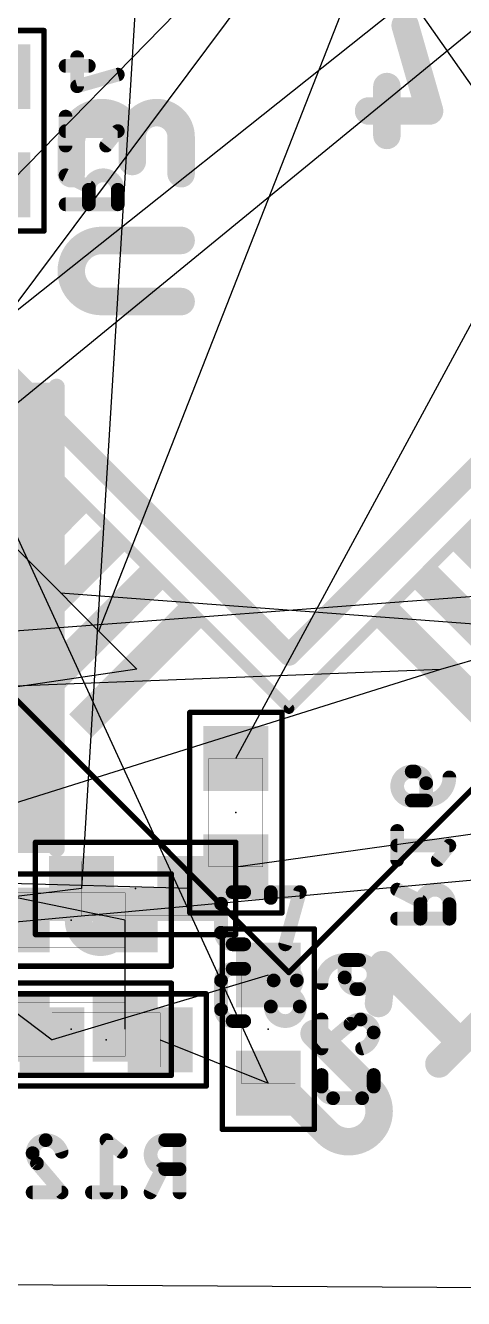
# Model space of a CAD drawing. Extents: x -4.1 to 63.7, y 0.3 to 51.7.
# Drawn here: x 16.65 to 20.71, y 0.31 to 12.07 of the extents above; entities that cross this region are included whole.
import ezdxf

# ---------------------------------------------------------------- set-up
doc = ezdxf.new("R2010")
doc.units = 0
for name, color, linetype in [('1', 12, 'CONTINUOUS'), ('16', 132, 'CONTINUOUS'), ('19', 6, 'CONTINUOUS'), ('20', 141, 'CONTINUOUS'), ('21', 253, 'CONTINUOUS'), ('22', 253, 'CONTINUOUS'), ('23', 53, 'CONTINUOUS'), ('24', 53, 'CONTINUOUS'), ('25', 253, 'CONTINUOUS'), ('26', 253, 'CONTINUOUS'), ('39', 12, 'CONTINUOUS'), ('40', 132, 'CONTINUOUS'), ('51', 253, 'CONTINUOUS'), ('52', 253, 'CONTINUOUS')]:
    doc.layers.add(name, color=color, linetype=linetype)

# ---------------------------------------------------------------- blocks, each defined once
blk = doc.blocks.new('RECT')
blk.add_solid([(-0.5, -0.5), (0.5, -0.5), (-0.5, 0.5), (0.5, 0.5)])

msp = doc.modelspace()

# ---------------------------------------------------------------- linework, layer by layer
at = {"layer": '19'}
for p, q in [((18.7, 29.2), (17.173, 4.1)), ((16.205, 9.013), (31, 28.8)), ((14.935, 9.013), (25.4, 19.7)), ((18.6, 5.3), (26.4, 19.7)), ((23.575, 7.53), (15.105, 19.613)), ((17.3316, 6.4779), (21.9109, 18.1282)), ((10.031, 3.227), (25.8, 16.1332)), ((12.4796, 6.185), (24.3857, 15.6533)), ((18.9, 2.3), (15.15, 10.45)), ((15.2103, 8.5992), (17.6852, 6.1243)), ((20.4967, 6.1243), (27.0144, 8.0275)), ((5.519, 5.642), (21.2038, 6.8314)), ((16.9781, 6.8314), (29.03, 5.93)), ((7.35, 2), (20.4967, 6.1243)), ((8.059, 5.642), (20.4967, 6.1243)), ((17.6852, 6.1243), (8.15, 4.73)), ((17.577, 3.808), (8.15, 5.73)), ((18.6, 4.3), (23.575, 4.99)), ((29.03, 4.93), (12.0058, 3.3729)), ((14.935, 4.187), (16.9, 2.7)), ((18.173, 4.1), (14.935, 4.187)), ((17.173, 4.1), (10.031, 3.227)), ((17.577, 2.799), (17.577, 3.808)), ((18.9, 3.3), (16.9, 2.7)), ((17.9, 2.7), (18.9, 2.3))]:
    msp.add_line(p, q, dxfattribs=at)
at = {"layer": '20'}
msp.add_line((4.6, 0.5109), (37.7, 0.3109), dxfattribs=at)
at = {"layer": '21', "const_width": 0.2}
for points in [[(19.0909, 6.2573), (12.5148, 12.8333)], [(25.667, 12.8333), (19.0909, 6.2573)]]:
    msp.add_lwpolyline(points, dxfattribs=at)
at = {"layer": '21', "const_width": 0.1}
for points in [[(19.0556, 6.2926, 1), (19.1263, 6.2219)], [(19.0556, 6.2219, 1), (19.1263, 6.2926)]]:
    msp.add_lwpolyline(points, format="xyb", dxfattribs=at)
at = {"layer": '22', "const_width": 0.1524}
msp.add_lwpolyline([(16.9416, 8.7336), (16.9416, 4.4664)], dxfattribs=at)
at = {"layer": '22'}
for points, const_width in [([(16.9797, 8.7336, 1), (16.9035, 8.7336)], 0.0762), ([(16.9035, 4.4664, 1), (16.9797, 4.4664)], 0.0762), ([(17.348, 3.679, 1), (17.348, 3.933, 1), (17.348, 3.679)], 0.4064)]:
    msp.add_lwpolyline(points, format="xyb", dxfattribs=dict(at, const_width=const_width))
at = {"layer": '23'}
for p in [(17.077, 3.808), (17.077, 2.799)]:
    msp.add_point(p, dxfattribs=at)
at = {"layer": '24'}
for p in [(18.6, 4.8), (17.673, 4.1), (18.9, 2.8), (17.4, 2.7)]:
    msp.add_point(p, dxfattribs=at)
at = {"layer": '25'}
for points, const_width in [([(18.5702, 4.0661, 0.4142), (18.4629, 3.9589)], 0.127), ([(18.5702, 4.0979, 1), (18.5702, 4.0344)], 0.0635), ([(18.5702, 4.0344, 1), (18.5702, 4.0978)], 0.0635), ([(18.6774, 4.0344, 1), (18.6774, 4.0979)], 0.0635), ([(18.923, 4.0979, 1), (18.923, 4.0344)], 0.0635), ([(18.9547, 4.0661, 1), (18.8912, 4.0661)], 0.0635), ([(19.2217, 4.0576, 1), (19.1605, 4.0746)], 0.0635), ([(19.1911, 4.0344, 1), (19.1911, 4.0979)], 0.0635), ([(18.4947, 3.9589, 1), (18.4312, 3.9589)], 0.0635), ([(18.8912, 4.0125, 1), (18.9547, 4.0125)], 0.0635), ([(18.4312, 3.9589, 1), (18.4947, 3.9589)], 0.0635), ([(18.4629, 3.6907, 0.4142), (18.5702, 3.5835)], 0.127), ([(18.4947, 3.6907, 1), (18.4312, 3.6907)], 0.0635), ([(18.4312, 3.6907, 1), (18.4947, 3.6907)], 0.0635), ([(18.5702, 3.6153, 1), (18.5702, 3.5518)], 0.0635), ([(18.5702, 3.5518, 1), (18.5702, 3.6153)], 0.0635), ([(18.6774, 3.5518, 1), (18.6774, 3.6153)], 0.0635), ([(19.0264, 3.592, 1), (19.0876, 3.575)], 0.0635), ([(18.5702, 3.3571, 0.4142), (18.4629, 3.2499)], 0.127), ([(18.5702, 3.3889, 1), (18.5702, 3.3253)], 0.0635), ([(18.5702, 3.3254, 1), (18.5702, 3.3888)], 0.0635), ([(18.6774, 3.3253, 1), (18.6774, 3.3889)], 0.0635), ([(19.1643, 3.2499, 1), (18.9498, 3.2499)], 0.127), ([(20.004, 3.441, 1), (19.9142, 3.3512)], 0.127), ([(20.0222, 3.3891, 1), (19.896, 3.4031)], 0.127), ([(18.4947, 3.2499, 1), (18.4312, 3.2499)], 0.0635), ([(18.9498, 3.2499, 1), (19.1643, 3.2499)], 0.127), ([(18.9815, 3.2499, 1), (18.918, 3.2499)], 0.0635), ([(19.196, 3.2499, 1), (19.1325, 3.2499)], 0.0635), ([(18.4312, 3.2499, 1), (18.4947, 3.2499)], 0.0635), ([(19.1911, 3.0086, 1), (18.923, 3.0086)], 0.127), ([(18.918, 3.2499, 1), (18.9815, 3.2499)], 0.0635), ([(19.1325, 3.2499, 1), (19.196, 3.2499)], 0.0635), ([(18.923, 3.0086, 1), (19.1911, 3.0086)], 0.127), ([(18.9547, 3.0086, 1), (18.8912, 3.0086)], 0.0635), ([(19.2228, 3.0086, 1), (19.1593, 3.0086)], 0.0635), ([(19.8561, 3.0439, 1), (19.9823, 3.0299)], 0.127), ([(18.4629, 2.9817, 0.4142), (18.5702, 2.8745)], 0.127), ([(18.4947, 2.9817, 1), (18.4312, 2.9817)], 0.0635), ([(18.4312, 2.9817, 1), (18.4947, 2.9817)], 0.0635), ([(18.8912, 3.0086, 1), (18.9547, 3.0086)], 0.0635), ([(19.1593, 3.0086, 1), (19.2228, 3.0086)], 0.0635), ([(18.5702, 2.9063, 1), (18.5702, 2.8428)], 0.0635), ([(18.5702, 2.8428, 1), (18.5702, 2.9063)], 0.0635), ([(18.6774, 2.8428, 1), (18.6774, 2.9063)], 0.0635), ([(19.3684, 2.8054, 1), (19.2786, 2.7156)], 0.127), ([(20.6326, 2.6328, 1), (20.7224, 2.7226)], 0.127), ([(18.9693, 2.4063, 1), (18.8795, 2.3165)], 0.127), ([(20.433, 2.5231, 1), (20.5228, 2.4332)], 0.127), ([(19.4432, 1.8425, 1), (19.8423, 2.2417)], 0.254), ([(19.8872, 2.2866, 1), (19.7974, 2.1968)], 0.127), ([(19.7974, 2.1968, 1), (19.8872, 2.2866)], 0.127), ([(19.4881, 1.8874, 1), (19.3983, 1.7976)], 0.127), ([(19.3983, 1.7976, 1), (19.4881, 1.8874)], 0.127)]:
    msp.add_lwpolyline(points, format="xyb", dxfattribs=dict(at, const_width=const_width))
for points, const_width in [([(18.5702, 4.0661), (18.6774, 4.0661)], 0.127), ([(18.923, 4.0125), (18.923, 4.0661)], 0.127), ([(18.923, 4.0661), (19.1911, 4.0661)], 0.127), ([(19.1911, 4.0661), (19.057, 3.5835)], 0.127), ([(18.4629, 3.6907), (18.4629, 3.9589)], 0.127), ([(18.6774, 3.5835), (18.5702, 3.5835)], 0.127), ([(18.5702, 3.3571), (18.6774, 3.3571)], 0.127), ([(19.9192, 3.0369), (19.9591, 3.3961)], 0.254), ([(19.9591, 3.3961), (20.6775, 2.6777)], 0.254), ([(18.4629, 2.9817), (18.4629, 3.2499)], 0.127), ([(20.4779, 2.4782), (20.8771, 2.8773)], 0.254), ([(18.6774, 2.8745), (18.5702, 2.8745)], 0.127), ([(19.8423, 2.2417), (19.3235, 2.7605)], 0.254), ([(18.9244, 2.3614), (19.4432, 1.8425)], 0.254)]:
    msp.add_lwpolyline(points, dxfattribs=dict(at, const_width=const_width))
at = {"layer": '26'}
for points, const_width in [([(20.1659, 12.073), (20.3917, 11.2828)], 0.254), ([(17.24, 11.6991), (17.0255, 11.6991)], 0.127), ([(17.1327, 11.5114), (17.1327, 11.7795)], 0.127), ([(17.5081, 11.6186), (17.1327, 11.5114)], 0.127), ([(19.9966, 11.5086), (19.9966, 11.057)], 0.254), ([(20.3917, 11.2828), (19.8272, 11.2828)], 0.254), ([(17.0255, 10.9628), (17.0255, 11.2309)], 0.127), ([(17.078, 10.7033), (17.078, 10.9855)], 0.254), ([(17.5081, 11.0968), (17.0255, 11.0968)], 0.127), ([(17.4009, 10.9628), (17.5081, 11.0968)], 0.127), ([(17.6424, 11.042), (17.6424, 10.8162)], 0.254), ([(18.094, 10.7033), (18.094, 11.042)], 0.254), ([(17.0255, 10.6886), (17.24, 10.5814)], 0.127), ([(17.24, 10.5546), (17.24, 10.4205)], 0.127), ([(17.5081, 10.4205), (17.5081, 10.5546)], 0.127), ([(17.0255, 10.4205), (17.5081, 10.4205)], 0.127), ([(17.3602, 10.0867), (18.094, 10.0867)], 0.254), ([(18.094, 9.5222), (17.3602, 9.5222)], 0.254), ([(20.2528, 5.1795), (20.226, 5.1795)], 0.127), ([(20.36, 4.9114), (20.36, 5.0723)], 0.127), ([(20.226, 4.9114), (20.36, 4.9114)], 0.127), ([(20.0919, 4.3628), (20.0919, 4.6309)], 0.127), ([(20.5745, 4.4968), (20.0919, 4.4968)], 0.127), ([(20.4673, 4.3628), (20.5745, 4.4968)], 0.127), ([(20.0919, 4.0886), (20.3064, 3.9814)], 0.127), ([(20.3064, 3.9545), (20.3064, 3.8205)], 0.127), ([(20.5745, 3.8205), (20.5745, 3.9545)], 0.127), ([(20.0919, 3.8205), (20.5745, 3.8205)], 0.127), ([(19.6064, 3.4384), (19.6064, 3.2775)], 0.127), ([(19.7404, 3.4384), (19.6064, 3.4384)], 0.127), ([(19.7136, 3.1703), (19.7404, 3.1703)], 0.127), ([(19.3919, 2.6217), (19.3919, 2.8898)], 0.127), ([(19.66, 2.8496), (19.3919, 2.6217)], 0.127), ([(19.3919, 2.3761), (19.3919, 2.2688)], 0.127), ([(19.8745, 2.2688), (19.8745, 2.3761)], 0.127), ([(19.4991, 2.1616), (19.7673, 2.1616)], 0.127), ([(17.5372, 1.6673), (17.4032, 1.7745)], 0.127), ([(17.4032, 1.7745), (17.4032, 1.2919)], 0.127), ([(18.0795, 1.7745), (17.9455, 1.7745)], 0.127), ([(18.0795, 1.2919), (18.0795, 1.7745)], 0.127), ([(16.7607, 1.56), (16.9886, 1.2919)], 0.127), ([(17.8114, 1.2919), (17.9186, 1.5064)], 0.127), ([(17.9455, 1.5064), (18.0795, 1.5064)], 0.127), ([(16.9886, 1.2919), (16.7205, 1.2919)], 0.127), ([(17.5372, 1.2919), (17.2691, 1.2919)], 0.127)]:
    msp.add_lwpolyline(points, dxfattribs=dict(at, const_width=const_width))
for points, const_width in [([(20.227, 12.0904, 1), (20.1048, 12.0556)], 0.127), ([(17.0255, 11.7308, 1), (17.0255, 11.6673)], 0.0635), ([(17.1645, 11.7795, 1), (17.101, 11.7795)], 0.0635), ([(17.24, 11.6673, 1), (17.24, 11.7308)], 0.0635), ([(17.5168, 11.5881, 1), (17.4994, 11.6492)], 0.0635), ([(17.124, 11.5419, 1), (17.1415, 11.4809)], 0.0635), ([(17.101, 11.5114, 1), (17.1645, 11.5114)], 0.0635), ([(20.0601, 11.5086, 1), (19.9331, 11.5086)], 0.127), ([(19.8272, 11.3463, 1), (19.8272, 11.2193)], 0.127), ([(20.3917, 11.2193, 1), (20.3917, 11.3463)], 0.127), ([(17.6424, 10.9855, 1), (17.078, 10.9855)], 0.254), ([(17.0572, 11.2309, 1), (16.9938, 11.2309)], 0.0635), ([(18.094, 11.042, 1), (17.6424, 11.042)], 0.254), ([(20.3306, 11.2653, 1), (20.4527, 11.3002)], 0.127), ([(17.1415, 10.9855, 1), (17.0145, 10.9855)], 0.127), ([(17.0255, 11.1286, 1), (17.0255, 11.0651)], 0.0635), ([(17.5329, 11.077, 1), (17.4833, 11.1167)], 0.0635), ([(17.5081, 11.0651, 1), (17.5081, 11.1286)], 0.0635), ([(17.7059, 11.042, 1), (17.5789, 11.042)], 0.127), ([(17.5789, 11.042, 1), (17.7059, 11.042)], 0.127), ([(18.1575, 11.042, 1), (18.0305, 11.042)], 0.127), ([(18.0305, 11.042, 1), (18.1575, 11.042)], 0.127), ([(19.9331, 11.057, 1), (20.0601, 11.057)], 0.127), ([(17.0145, 10.9855, 1), (17.1415, 10.9855)], 0.127), ([(16.9938, 10.9628, 1), (17.0572, 10.9628)], 0.0635), ([(17.3761, 10.9826, 1), (17.4256, 10.9429)], 0.0635), ([(17.5789, 10.9855, 1), (17.7059, 10.9855)], 0.127), ([(17.5789, 10.8162, 1), (17.7059, 10.8162)], 0.127), ([(17.0145, 10.7033, 1), (17.1415, 10.7033)], 0.127), ([(17.0397, 10.717, 1), (17.0113, 10.6602)], 0.0635), ([(17.5081, 10.5546, 1), (17.24, 10.5546)], 0.127), ([(18.0305, 10.7033, 1), (18.1575, 10.7033)], 0.127), ([(17.2717, 10.5546, 1), (17.2082, 10.5546)], 0.0635), ([(17.2082, 10.5546, 1), (17.2717, 10.5546)], 0.0635), ([(17.2258, 10.553, 1), (17.2542, 10.6098)], 0.0635), ([(17.5399, 10.5546, 1), (17.4764, 10.5546)], 0.0635), ([(17.4764, 10.5546, 1), (17.5399, 10.5546)], 0.0635), ([(17.0255, 10.4522, 1), (17.0255, 10.3887)], 0.0635), ([(17.5081, 10.3887, 1), (17.5081, 10.4522)], 0.0635), ([(17.2082, 10.4205, 1), (17.2717, 10.4205)], 0.0635), ([(17.4764, 10.4205, 1), (17.5399, 10.4205)], 0.0635), ([(17.3602, 10.0867, 1), (17.3602, 9.5222)], 0.254), ([(17.3602, 10.1502, 1), (17.3602, 10.0232)], 0.127), ([(17.3602, 10.0232, 1), (17.3602, 10.1502)], 0.127), ([(18.094, 10.0232, 1), (18.094, 10.1502)], 0.127), ([(17.3602, 9.5857, 1), (17.3602, 9.4587)], 0.127), ([(17.3602, 9.4587, 1), (17.3602, 9.5857)], 0.127), ([(18.094, 9.4587, 1), (18.094, 9.5857)], 0.127), ([(20.226, 5.1795, 1), (20.226, 4.9114)], 0.127), ([(20.226, 5.2113, 1), (20.226, 5.1478)], 0.0635), ([(20.36, 5.0723, 0.4142), (20.2528, 5.1795)], 0.127), ([(20.2528, 5.2113, 1), (20.2528, 5.1478)], 0.0635), ([(20.226, 5.1478, 1), (20.226, 5.2113)], 0.0635), ([(20.2528, 5.1478, 1), (20.2528, 5.2113)], 0.0635), ([(20.36, 4.9114, 0.4142), (20.5745, 5.1259)], 0.127), ([(20.6062, 5.1259, 1), (20.5428, 5.1259)], 0.0635), ([(20.3918, 5.0723, 1), (20.3283, 5.0723)], 0.0635), ([(20.3283, 5.0723, 1), (20.3918, 5.0723)], 0.0635), ([(20.226, 4.9431, 1), (20.226, 4.8796)], 0.0635), ([(20.226, 4.8796, 1), (20.226, 4.9431)], 0.0635), ([(20.36, 4.9431, 1), (20.36, 4.8796)], 0.0635), ([(20.3283, 4.9114, 1), (20.3918, 4.9114)], 0.0635), ([(20.36, 4.8796, 1), (20.36, 4.9431)], 0.0635), ([(20.1237, 4.6309, 1), (20.0602, 4.6309)], 0.0635), ([(20.0919, 4.5286, 1), (20.0919, 4.4651)], 0.0635), ([(20.5993, 4.477, 1), (20.5497, 4.5166)], 0.0635), ([(20.5745, 4.4651, 1), (20.5745, 4.5286)], 0.0635), ([(20.0602, 4.3628, 1), (20.1237, 4.3628)], 0.0635), ([(20.4425, 4.3826, 1), (20.492, 4.3429)], 0.0635), ([(20.1061, 4.117, 1), (20.0777, 4.0602)], 0.0635), ([(20.5745, 3.9545, 1), (20.3064, 3.9545)], 0.127), ([(20.3381, 3.9545, 1), (20.2746, 3.9545)], 0.0635), ([(20.2922, 3.953, 1), (20.3206, 4.0098)], 0.0635), ([(20.6062, 3.9545, 1), (20.5428, 3.9545)], 0.0635), ([(20.0919, 3.8522, 1), (20.0919, 3.7887)], 0.0635), ([(20.2746, 3.9545, 1), (20.3381, 3.9545)], 0.0635), ([(20.5428, 3.9545, 1), (20.6062, 3.9545)], 0.0635), ([(20.5745, 3.7887, 1), (20.5745, 3.8522)], 0.0635), ([(20.2746, 3.8205, 1), (20.3381, 3.8205)], 0.0635), ([(20.5428, 3.8205, 1), (20.6062, 3.8205)], 0.0635), ([(19.6064, 3.4384, 0.4142), (19.3919, 3.2239)], 0.127), ([(19.6381, 3.4384, 1), (19.5746, 3.4384)], 0.0635), ([(19.6064, 3.4702, 1), (19.6064, 3.4067)], 0.0635), ([(19.6064, 3.4067, 1), (19.6064, 3.4702)], 0.0635), ([(19.7404, 3.4702, 1), (19.7404, 3.4067)], 0.0635), ([(19.7404, 3.1703, 1), (19.7404, 3.4384)], 0.127), ([(19.7404, 3.4067, 1), (19.7404, 3.4702)], 0.0635), ([(19.6381, 3.2775, 1), (19.5746, 3.2775)], 0.0635), ([(19.5746, 3.2775, 1), (19.6381, 3.2775)], 0.0635), ([(19.6064, 3.2775, 0.4142), (19.7136, 3.1703)], 0.127), ([(19.3602, 3.2239, 1), (19.4236, 3.2239)], 0.0635), ([(19.7136, 3.202, 1), (19.7136, 3.1385)], 0.0635), ([(19.7404, 3.202, 1), (19.7404, 3.1385)], 0.0635), ([(19.7136, 3.1385, 1), (19.7136, 3.202)], 0.0635), ([(19.7404, 3.1385, 1), (19.7404, 3.202)], 0.0635), ([(19.4236, 2.8898, 1), (19.3602, 2.8898)], 0.0635), ([(19.7538, 2.8898, 0.2053), (19.66, 2.8496)], 0.127), ([(19.8745, 2.7691, 0.4142), (19.7538, 2.8898)], 0.127), ([(19.7538, 2.9215, 1), (19.7538, 2.858)], 0.0635), ([(19.7538, 2.858, 1), (19.7538, 2.9215)], 0.0635), ([(19.637, 2.8715, 1), (19.683, 2.8277)], 0.0635), ([(19.6806, 2.8254, 1), (19.6394, 2.8737)], 0.0635), ([(19.7673, 2.6217, 0.3252), (19.8745, 2.7691)], 0.127), ([(19.9062, 2.7691, 1), (19.8428, 2.7691)], 0.0635), ([(19.8428, 2.7691, 1), (19.9062, 2.7691)], 0.0635), ([(19.3713, 2.6459, 1), (19.4125, 2.5975)], 0.0635), ([(19.3602, 2.6217, 1), (19.4236, 2.6217)], 0.0635), ([(19.7575, 2.6519, 1), (19.777, 2.5915)], 0.0635), ([(19.4236, 2.3761, 1), (19.3602, 2.3761)], 0.0635), ([(19.9063, 2.3761, 1), (19.8428, 2.3761)], 0.0635), ([(19.3919, 2.2688, 0.4142), (19.4991, 2.1616)], 0.127), ([(19.4236, 2.2688, 1), (19.3602, 2.2688)], 0.0635), ([(19.3602, 2.2688, 1), (19.4236, 2.2688)], 0.0635), ([(19.7673, 2.1616, 0.4142), (19.8745, 2.2688)], 0.127), ([(19.9062, 2.2688, 1), (19.8428, 2.2688)], 0.0635), ([(19.8428, 2.2688, 1), (19.9063, 2.2688)], 0.0635), ([(19.4991, 2.1933, 1), (19.4991, 2.1298)], 0.0635), ([(19.4991, 2.1298, 1), (19.4991, 2.1933)], 0.0635), ([(19.7673, 2.1933, 1), (19.7673, 2.1298)], 0.0635), ([(19.7673, 2.1298, 1), (19.7673, 2.1933)], 0.0635), ([(16.8411, 1.7745, 0.4142), (16.7205, 1.6538)], 0.127), ([(16.9886, 1.6673, 0.3252), (16.8411, 1.7745)], 0.127), ([(16.8411, 1.8062, 1), (16.8411, 1.7428)], 0.0635), ([(16.8411, 1.7428, 1), (16.8411, 1.8062)], 0.0635), ([(17.423, 1.7993, 1), (17.3834, 1.7497)], 0.0635), ([(17.4349, 1.7745, 1), (17.3714, 1.7745)], 0.0635), ([(17.9455, 1.7745, 1), (17.9455, 1.5064)], 0.127), ([(17.9455, 1.8063, 1), (17.9455, 1.7428)], 0.0635), ([(17.9455, 1.7428, 1), (17.9455, 1.8063)], 0.0635), ([(18.1113, 1.7745, 1), (18.0478, 1.7745)], 0.0635), ([(18.0795, 1.7428, 1), (18.0795, 1.8063)], 0.0635), ([(16.7205, 1.6538, 0.2053), (16.7607, 1.56)], 0.127), ([(16.7522, 1.6538, 1), (16.6887, 1.6538)], 0.0635), ([(16.6887, 1.6538, 1), (16.7522, 1.6538)], 0.0635), ([(16.9584, 1.6575, 1), (17.0188, 1.677)], 0.0635), ([(17.5174, 1.6425, 1), (17.5571, 1.692)], 0.0635), ([(16.7849, 1.5806, 1), (16.7365, 1.5394)], 0.0635), ([(16.7388, 1.537, 1), (16.7826, 1.583)], 0.0635), ([(17.947, 1.4922, 1), (17.8902, 1.5206)], 0.0635), ([(17.9455, 1.5381, 1), (17.9455, 1.4746)], 0.0635), ([(17.9455, 1.4746, 1), (17.9455, 1.5381)], 0.0635), ([(18.0795, 1.4746, 1), (18.0795, 1.5381)], 0.0635), ([(16.7205, 1.3236, 1), (16.7205, 1.2602)], 0.0635), ([(16.9644, 1.2713, 1), (17.0128, 1.3125)], 0.0635), ([(16.9886, 1.2602, 1), (16.9886, 1.3236)], 0.0635), ([(17.2691, 1.3236, 1), (17.2691, 1.2602)], 0.0635), ([(17.3714, 1.2919, 1), (17.4349, 1.2919)], 0.0635), ([(17.5372, 1.2602, 1), (17.5372, 1.3236)], 0.0635), ([(17.783, 1.3061, 1), (17.8398, 1.2777)], 0.0635), ([(18.0478, 1.2919, 1), (18.1113, 1.2919)], 0.0635)]:
    msp.add_lwpolyline(points, format="xyb", dxfattribs=dict(at, const_width=const_width))
at = {"layer": '39', "const_width": 0.05}
for points in [[(18.0032, 4.2342), (16.1508, 4.2342)], [(18.0032, 3.3818), (18.0032, 4.2342)], [(16.1508, 3.3818), (18.0032, 3.3818)], [(18.0032, 3.2252), (16.1508, 3.2252)], [(18.0032, 2.3728), (18.0032, 3.2252)], [(16.1508, 2.3728), (18.0032, 2.3728)]]:
    msp.add_lwpolyline(points, dxfattribs=at)
at = {"layer": '39', "const_width": 0.025}
for points in [[(18.0157, 4.2342, 1), (17.9907, 4.2342)], [(18.0032, 4.2217, 1), (18.0032, 4.2467)], [(17.9907, 3.3818, 1), (18.0157, 3.3818)], [(18.0032, 3.3693, 1), (18.0032, 3.3943)], [(18.0157, 3.2252, 1), (17.9907, 3.2252)], [(18.0032, 3.2127, 1), (18.0032, 3.2377)], [(17.9907, 2.3728, 1), (18.0157, 2.3728)], [(18.0032, 2.3603, 1), (18.0032, 2.3853)]]:
    msp.add_lwpolyline(points, format="xyb", dxfattribs=at)
at = {"layer": '40'}
for points, const_width in [([(15.9738, 12.0262), (16.8262, 12.0262)], 0.05), ([(16.8262, 12.0262), (16.8262, 10.1738)], 0.05), ([(16.8262, 10.1738), (15.9738, 10.1738)], 0.05), ([(11.6965, 8.6868), (16.9035, 8.6868)], 0.1524), ([(16.9035, 8.6955), (16.5606, 8.6955)], 0.1524), ([(16.8908, 8.6828), (16.5606, 8.6828)], 0.1524), ([(16.8908, 4.5172), (16.8908, 8.6828)], 0.1524), ([(16.9035, 4.5045), (16.9035, 8.6955)], 0.1524), ([(11.6965, 8.5344), (16.9035, 8.5344)], 0.1524), ([(11.6965, 8.382), (16.9035, 8.382)], 0.1524), ([(11.6965, 8.2296), (16.9035, 8.2296)], 0.1524), ([(11.6965, 8.0772), (16.9035, 8.0772)], 0.1524), ([(11.6965, 7.9248), (16.9035, 7.9248)], 0.1524), ([(11.6965, 7.7724), (16.9035, 7.7724)], 0.1524), ([(11.6965, 7.62), (16.9035, 7.62)], 0.1524), ([(11.6965, 7.4676), (16.9035, 7.4676)], 0.1524), ([(11.6965, 7.3152), (16.9035, 7.3152)], 0.1524), ([(11.6965, 7.1628), (16.9035, 7.1628)], 0.1524), ([(11.6965, 7.0104), (16.9035, 7.0104)], 0.1524), ([(11.6965, 6.858), (16.9035, 6.858)], 0.1524), ([(11.6965, 6.7056), (16.9035, 6.7056)], 0.1524), ([(11.6965, 6.5532), (16.9035, 6.5532)], 0.1524), ([(11.6965, 6.4008), (16.9035, 6.4008)], 0.1524), ([(11.6965, 6.2484), (16.9035, 6.2484)], 0.1524), ([(11.6965, 6.096), (16.9035, 6.096)], 0.1524), ([(11.6965, 5.9436), (16.9035, 5.9436)], 0.1524), ([(11.6965, 5.7912), (16.9035, 5.7912)], 0.1524), ([(11.6965, 5.6388), (16.9035, 5.6388)], 0.1524), ([(18.1738, 3.8738), (18.1738, 5.7262)], 0.05), ([(18.1738, 5.7262), (19.0262, 5.7262)], 0.05), ([(19.0262, 5.7262), (19.0262, 3.8738)], 0.05), ([(11.6965, 5.4864), (16.9035, 5.4864)], 0.1524), ([(11.6965, 5.334), (16.9035, 5.334)], 0.1524), ([(11.6965, 5.1816), (16.9035, 5.1816)], 0.1524), ([(11.6965, 5.0292), (16.9035, 5.0292)], 0.1524), ([(11.6965, 4.8768), (16.9035, 4.8768)], 0.1524), ([(11.6965, 4.7244), (16.9035, 4.7244)], 0.1524), ([(11.6965, 4.572), (16.9035, 4.572)], 0.1524), ([(16.5606, 4.5172), (16.8908, 4.5172)], 0.1524), ([(16.5606, 4.5045), (16.9035, 4.5045)], 0.1524), ([(16.7468, 4.5262), (18.5992, 4.5262)], 0.05), ([(16.7468, 3.6738), (16.7468, 4.5262)], 0.05), ([(18.5992, 4.5262), (18.5992, 3.6738)], 0.05), ([(19.0262, 3.8738), (18.1738, 3.8738)], 0.05), ([(18.5992, 3.6738), (16.7468, 3.6738)], 0.05), ([(18.4738, 1.8738), (18.4738, 3.7262)], 0.05), ([(18.4738, 3.7262), (19.3262, 3.7262)], 0.05), ([(19.3262, 3.7262), (19.3262, 1.8738)], 0.05), ([(16.4738, 3.1262), (18.3262, 3.1262)], 0.05), ([(18.3262, 3.1262), (18.3262, 2.2738)], 0.05), ([(18.3262, 2.2738), (16.4738, 2.2738)], 0.05), ([(19.3262, 1.8738), (18.4738, 1.8738)], 0.05)]:
    msp.add_lwpolyline(points, dxfattribs=dict(at, const_width=const_width))
for points, const_width in [([(16.8387, 12.0262, 1), (16.8137, 12.0262)], 0.025), ([(16.8262, 12.0137, 1), (16.8262, 12.0387)], 0.025), ([(16.8137, 10.1738, 1), (16.8387, 10.1738)], 0.025), ([(16.8262, 10.1613, 1), (16.8262, 10.1863)], 0.025), ([(16.9289, 8.6828, 1), (16.8527, 8.6828)], 0.0762), ([(16.9416, 8.6955, 1), (16.8654, 8.6955)], 0.0762), ([(16.8908, 8.6447, 1), (16.8908, 8.7209)], 0.0762), ([(16.9035, 8.6574, 1), (16.9035, 8.7336)], 0.0762), ([(16.9035, 8.6487, 1), (16.9035, 8.7249)], 0.0762), ([(16.9035, 8.4963, 1), (16.9035, 8.5725)], 0.0762), ([(16.9035, 8.3439, 1), (16.9035, 8.4201)], 0.0762), ([(16.9035, 8.1915, 1), (16.9035, 8.2677)], 0.0762), ([(16.9035, 8.0391, 1), (16.9035, 8.1153)], 0.0762), ([(16.9035, 7.8867, 1), (16.9035, 7.9629)], 0.0762), ([(16.9035, 7.7343, 1), (16.9035, 7.8105)], 0.0762), ([(16.9035, 7.5819, 1), (16.9035, 7.6581)], 0.0762), ([(16.9035, 7.4295, 1), (16.9035, 7.5057)], 0.0762), ([(16.9035, 7.2771, 1), (16.9035, 7.3533)], 0.0762), ([(16.9035, 7.1247, 1), (16.9035, 7.2009)], 0.0762), ([(16.9035, 6.9723, 1), (16.9035, 7.0485)], 0.0762), ([(16.9035, 6.8199, 1), (16.9035, 6.8961)], 0.0762), ([(16.9035, 6.6675, 1), (16.9035, 6.7437)], 0.0762), ([(16.9035, 6.5151, 1), (16.9035, 6.5913)], 0.0762), ([(16.9035, 6.3627, 1), (16.9035, 6.4389)], 0.0762), ([(16.9035, 6.2103, 1), (16.9035, 6.2865)], 0.0762), ([(16.9035, 6.0579, 1), (16.9035, 6.1341)], 0.0762), ([(16.9035, 5.9055, 1), (16.9035, 5.9817)], 0.0762), ([(16.9035, 5.7531, 1), (16.9035, 5.8293)], 0.0762), ([(16.9035, 5.6007, 1), (16.9035, 5.6769)], 0.0762), ([(18.1863, 5.7262, 1), (18.1613, 5.7262)], 0.025), ([(18.1738, 5.7387, 1), (18.1738, 5.7137)], 0.025), ([(19.0387, 5.7262, 1), (19.0137, 5.7262)], 0.025), ([(19.0262, 5.7137, 1), (19.0262, 5.7387)], 0.025), ([(16.9035, 5.4483, 1), (16.9035, 5.5245)], 0.0762), ([(16.9035, 5.2959, 1), (16.9035, 5.3721)], 0.0762), ([(16.9035, 5.1435, 1), (16.9035, 5.2197)], 0.0762), ([(16.9035, 4.9911, 1), (16.9035, 5.0673)], 0.0762), ([(16.9035, 4.8387, 1), (16.9035, 4.9149)], 0.0762), ([(16.9035, 4.6863, 1), (16.9035, 4.7625)], 0.0762), ([(16.8908, 4.4791, 1), (16.8908, 4.5553)], 0.0762), ([(16.9035, 4.5339, 1), (16.9035, 4.6101)], 0.0762), ([(16.7468, 4.5387, 1), (16.7468, 4.5137)], 0.025), ([(16.7593, 4.5262, 1), (16.7343, 4.5262)], 0.025), ([(16.8527, 4.5172, 1), (16.9289, 4.5172)], 0.0762), ([(16.8654, 4.5045, 1), (16.9416, 4.5045)], 0.0762), ([(16.9035, 4.4664, 1), (16.9035, 4.5426)], 0.0762), ([(18.6117, 4.5262, 1), (18.5867, 4.5262)], 0.025), ([(18.5992, 4.5137, 1), (18.5992, 4.5387)], 0.025), ([(18.1738, 3.8863, 1), (18.1738, 3.8613)], 0.025), ([(18.1613, 3.8738, 1), (18.1863, 3.8738)], 0.025), ([(19.0137, 3.8738, 1), (19.0387, 3.8738)], 0.025), ([(19.0262, 3.8613, 1), (19.0262, 3.8863)], 0.025), ([(16.7468, 3.6863, 1), (16.7468, 3.6613)], 0.025), ([(16.7343, 3.6738, 1), (16.7593, 3.6738)], 0.025), ([(18.4863, 3.7262, 1), (18.4613, 3.7262)], 0.025), ([(18.4738, 3.7387, 1), (18.4738, 3.7137)], 0.025), ([(18.5867, 3.6738, 1), (18.6117, 3.6738)], 0.025), ([(18.5992, 3.6613, 1), (18.5992, 3.6863)], 0.025), ([(19.3387, 3.7262, 1), (19.3137, 3.7262)], 0.025), ([(19.3262, 3.7137, 1), (19.3262, 3.7387)], 0.025), ([(18.3387, 3.1262, 1), (18.3137, 3.1262)], 0.025), ([(18.3262, 3.1137, 1), (18.3262, 3.1387)], 0.025), ([(18.3137, 2.2738, 1), (18.3387, 2.2738)], 0.025), ([(18.3262, 2.2613, 1), (18.3262, 2.2863)], 0.025), ([(18.4738, 1.8863, 1), (18.4738, 1.8613)], 0.025), ([(18.4613, 1.8738, 1), (18.4863, 1.8738)], 0.025), ([(19.3137, 1.8738, 1), (19.3387, 1.8738)], 0.025), ([(19.3262, 1.8613, 1), (19.3262, 1.8863)], 0.025)]:
    msp.add_lwpolyline(points, format="xyb", dxfattribs=dict(at, const_width=const_width))
at = {"layer": '51'}
for points, const_width in [([(19.0909, 3.3228), (9.5803, 12.8333)], 0.05), ([(19.0909, 5.7623), (12.0199, 12.8333)], 0.1), ([(26.162, 12.8333), (19.0909, 5.7623)], 0.1), ([(28.6015, 12.8333), (19.0909, 3.3228)], 0.05), ([(16.577, 4.058), (17.577, 4.058)], 0.0025), ([(17.577, 4.058), (17.577, 3.558)], 0.0025), ([(17.577, 3.558), (16.577, 3.558)], 0.0025), ([(16.577, 3.049), (17.577, 3.049)], 0.0025), ([(17.577, 3.049), (17.577, 2.549)], 0.0025), ([(17.577, 2.549), (16.577, 2.549)], 0.0025)]:
    msp.add_lwpolyline(points, dxfattribs=dict(at, const_width=const_width))
for points, const_width in [([(19.0732, 5.78, 1), (19.1086, 5.7446)], 0.05), ([(19.0732, 5.7446, 1), (19.1086, 5.78)], 0.05), ([(17.5776, 4.058, 1), (17.5764, 4.058)], 0.0013), ([(17.577, 4.0574, 1), (17.577, 4.0586)], 0.0013), ([(17.5764, 3.558, 1), (17.5776, 3.558)], 0.0013), ([(17.577, 3.5574, 1), (17.577, 3.5586)], 0.0013), ([(19.0821, 3.3316, 1), (19.0998, 3.3139)], 0.025), ([(19.0821, 3.3139, 1), (19.0998, 3.3316)], 0.025), ([(17.5776, 3.049, 1), (17.5764, 3.049)], 0.0013), ([(17.577, 3.0484, 1), (17.577, 3.0496)], 0.0013), ([(17.5764, 2.549, 1), (17.5776, 2.549)], 0.0013), ([(17.577, 2.5484, 1), (17.577, 2.5496)], 0.0013)]:
    msp.add_lwpolyline(points, format="xyb", dxfattribs=dict(at, const_width=const_width))
at = {"layer": '52'}
for points, const_width in [([(11.8108, 8.5812), (16.7892, 8.5812)], 0.1524), ([(16.7892, 8.5812), (16.7892, 6.2952)], 0.1524), ([(16.7892, 6.2952), (16.7892, 4.6188)], 0.1524), ([(18.85, 5.3), (18.35, 5.3)], 0.0025), ([(18.35, 5.3), (18.35, 4.3)], 0.0025), ([(18.85, 4.3), (18.85, 5.3)], 0.0025), ([(16.7892, 4.6188), (11.8108, 4.6188)], 0.1524), ([(18.173, 4.35), (17.173, 4.35)], 0.0025), ([(17.173, 4.35), (17.173, 3.85)], 0.0025), ([(18.173, 3.85), (18.173, 4.35)], 0.0025), ([(18.35, 4.3), (18.85, 4.3)], 0.0025), ([(17.173, 3.85), (18.173, 3.85)], 0.0025), ([(19.15, 3.3), (18.65, 3.3)], 0.0025), ([(18.65, 3.3), (18.65, 2.3)], 0.0025), ([(19.15, 2.3), (19.15, 3.3)], 0.0025), ([(16.9, 2.95), (16.9, 2.45)], 0.0025), ([(17.9, 2.95), (16.9, 2.95)], 0.0025), ([(17.9, 2.45), (17.9, 2.95)], 0.0025), ([(16.9, 2.45), (17.9, 2.45)], 0.0025), ([(18.65, 2.3), (19.15, 2.3)], 0.0025)]:
    msp.add_lwpolyline(points, dxfattribs=dict(at, const_width=const_width))
for points, const_width in [([(16.8273, 8.5812, 1), (16.7511, 8.5812)], 0.0762), ([(16.7892, 8.5431, 1), (16.7892, 8.6193)], 0.0762), ([(16.8146, 6.9048, 1), (16.7892, 6.2952)], 0.1524), ([(16.813, 6.8667, 1), (16.8162, 6.9429)], 0.0762), ([(16.8273, 6.2952, 1), (16.7511, 6.2952)], 0.0762), ([(16.7876, 6.2571, 1), (16.7908, 6.3333)], 0.0762), ([(16.7511, 6.2952, 1), (16.8273, 6.2952)], 0.0762), ([(18.35, 5.3006, 1), (18.35, 5.2994)], 0.0013), ([(18.3506, 5.3, 1), (18.3494, 5.3)], 0.0013), ([(18.8506, 5.3, 1), (18.8494, 5.3)], 0.0013), ([(18.85, 5.2994, 1), (18.85, 5.3006)], 0.0013), ([(16.7511, 4.6188, 1), (16.8273, 4.6188)], 0.0762), ([(16.7892, 4.5807, 1), (16.7892, 4.6569)], 0.0762), ([(17.173, 4.3506, 1), (17.173, 4.3494)], 0.0013), ([(17.1736, 4.35, 1), (17.1724, 4.35)], 0.0013), ([(18.1736, 4.35, 1), (18.1724, 4.35)], 0.0013), ([(18.173, 4.3494, 1), (18.173, 4.3506)], 0.0013), ([(18.35, 4.3006, 1), (18.35, 4.2994)], 0.0013), ([(18.3494, 4.3, 1), (18.3506, 4.3)], 0.0013), ([(18.8494, 4.3, 1), (18.8506, 4.3)], 0.0013), ([(18.85, 4.2994, 1), (18.85, 4.3006)], 0.0013), ([(17.173, 3.8506, 1), (17.173, 3.8494)], 0.0013), ([(17.1724, 3.85, 1), (17.1736, 3.85)], 0.0013), ([(18.1724, 3.85, 1), (18.1736, 3.85)], 0.0013), ([(18.173, 3.8494, 1), (18.173, 3.8506)], 0.0013), ([(18.65, 3.3006, 1), (18.65, 3.2994)], 0.0013), ([(18.6506, 3.3, 1), (18.6494, 3.3)], 0.0013), ([(19.1506, 3.3, 1), (19.1494, 3.3)], 0.0013), ([(19.15, 3.2994, 1), (19.15, 3.3006)], 0.0013), ([(16.9006, 2.95, 1), (16.8994, 2.95)], 0.0013), ([(16.9, 2.9506, 1), (16.9, 2.9494)], 0.0013), ([(17.9006, 2.95, 1), (17.8994, 2.95)], 0.0013), ([(17.9, 2.9494, 1), (17.9, 2.9506)], 0.0013), ([(16.9, 2.4506, 1), (16.9, 2.4494)], 0.0013), ([(16.8994, 2.45, 1), (16.9006, 2.45)], 0.0013), ([(17.8994, 2.45, 1), (17.9006, 2.45)], 0.0013), ([(17.9, 2.4494, 1), (17.9, 2.4506)], 0.0013), ([(18.65, 2.3006, 1), (18.65, 2.2994)], 0.0013), ([(18.6494, 2.3, 1), (18.6506, 2.3)], 0.0013), ([(19.1494, 2.3, 1), (19.1506, 2.3)], 0.0013), ([(19.15, 2.2994, 1), (19.15, 2.3006)], 0.0013)]:
    msp.add_lwpolyline(points, format="xyb", dxfattribs=dict(at, const_width=const_width))

# ---------------------------------------------------------------- block references
at = {"layer": '1', "xscale": 1.475, "yscale": 0.3}
for p, rotation in [((16.271, 7.5385), 45), ((16.6245, 7.185), 45), ((16.9781, 6.8314), 45), ((21.2038, 6.8314), 315), ((17.3316, 6.4779), 45), ((20.8502, 6.4779), 315), ((17.6852, 6.1243), 45), ((20.4967, 6.1243), 315)]:
    msp.add_blockref('RECT', p, dxfattribs=dict(at, rotation=rotation))
at = {"layer": '1', "xscale": 0.6, "yscale": 0.6}
for p in [(16.577, 3.808), (17.577, 3.808), (16.577, 2.799), (17.577, 2.799)]:
    msp.add_blockref('RECT', p, dxfattribs=at)
at = {"layer": '16', "xscale": 0.6, "yscale": 0.6}
for p, rotation in [((16.4, 11.6), 90), ((16.4, 10.6), 90), ((18.6, 5.3), 270), ((18.6, 4.3), 270), ((17.173, 4.1), 180), ((18.173, 4.1), 180), ((18.9, 3.3), 270), ((18.9, 2.3), 270)]:
    msp.add_blockref('RECT', p, dxfattribs=dict(at, rotation=rotation))
for p in [(16.9, 2.7), (17.9, 2.7)]:
    msp.add_blockref('RECT', p, dxfattribs=at)
at = {"layer": '51', "xscale": 0.2, "yscale": 0.5}
for p in [(16.677, 3.808), (16.677, 2.799)]:
    msp.add_blockref('RECT', p, dxfattribs=at)
at = {"layer": '51', "xscale": 0.2, "yscale": 0.5, "rotation": 180}
for p in [(17.477, 3.808), (17.477, 2.799)]:
    msp.add_blockref('RECT', p, dxfattribs=at)
at = {"layer": '52', "xscale": 0.2, "yscale": 0.5}
for p, rotation in [((18.6, 5.2), 270), ((18.6, 4.4), 90), ((18.073, 4.1), 180), ((18.9, 3.2), 270), ((17.8, 2.7), 180), ((18.9, 2.4), 90)]:
    msp.add_blockref('RECT', p, dxfattribs=dict(at, rotation=rotation))
for p in [(17.273, 4.1), (17, 2.7)]:
    msp.add_blockref('RECT', p, dxfattribs=at)

doc.saveas('drawing.dxf')
